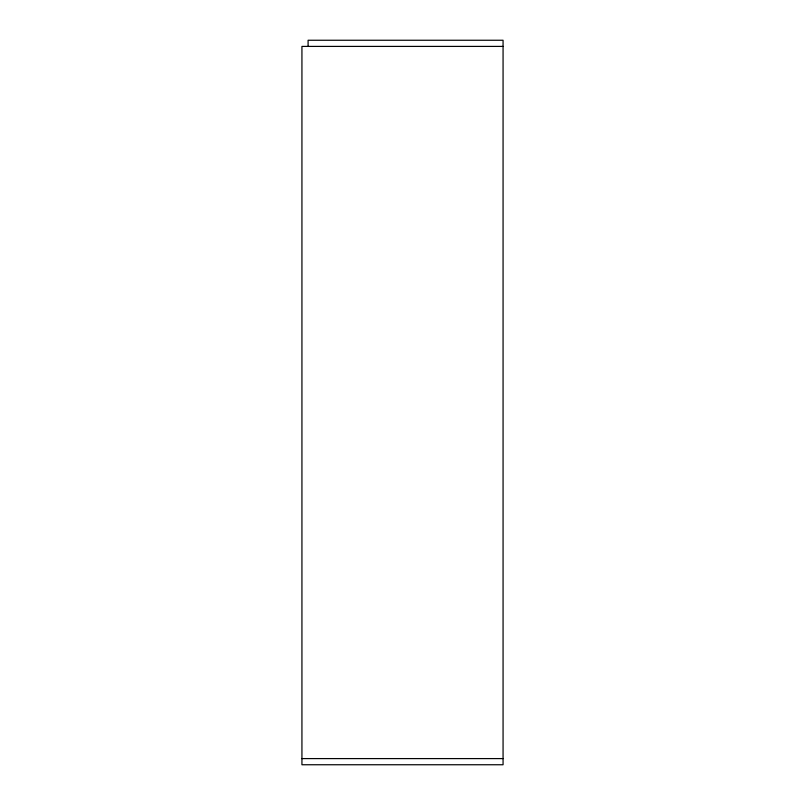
<?xml version="1.0" encoding="UTF-8"?>
<svg xmlns="http://www.w3.org/2000/svg" width="805" height="805" viewBox="0 0 805 805"><rect width="100%" height="100%" fill="white"/><g stroke="black" fill="none" stroke-linecap="round" stroke-linejoin="round"><path stroke-width="1.21" d="M503.065 46.408L301.935 46.408L301.935 764.75L503.065 764.75L503.065 40.25L308.094 40.25L308.094 46.408M301.935 758.592L503.065 758.592"/></g></svg>
